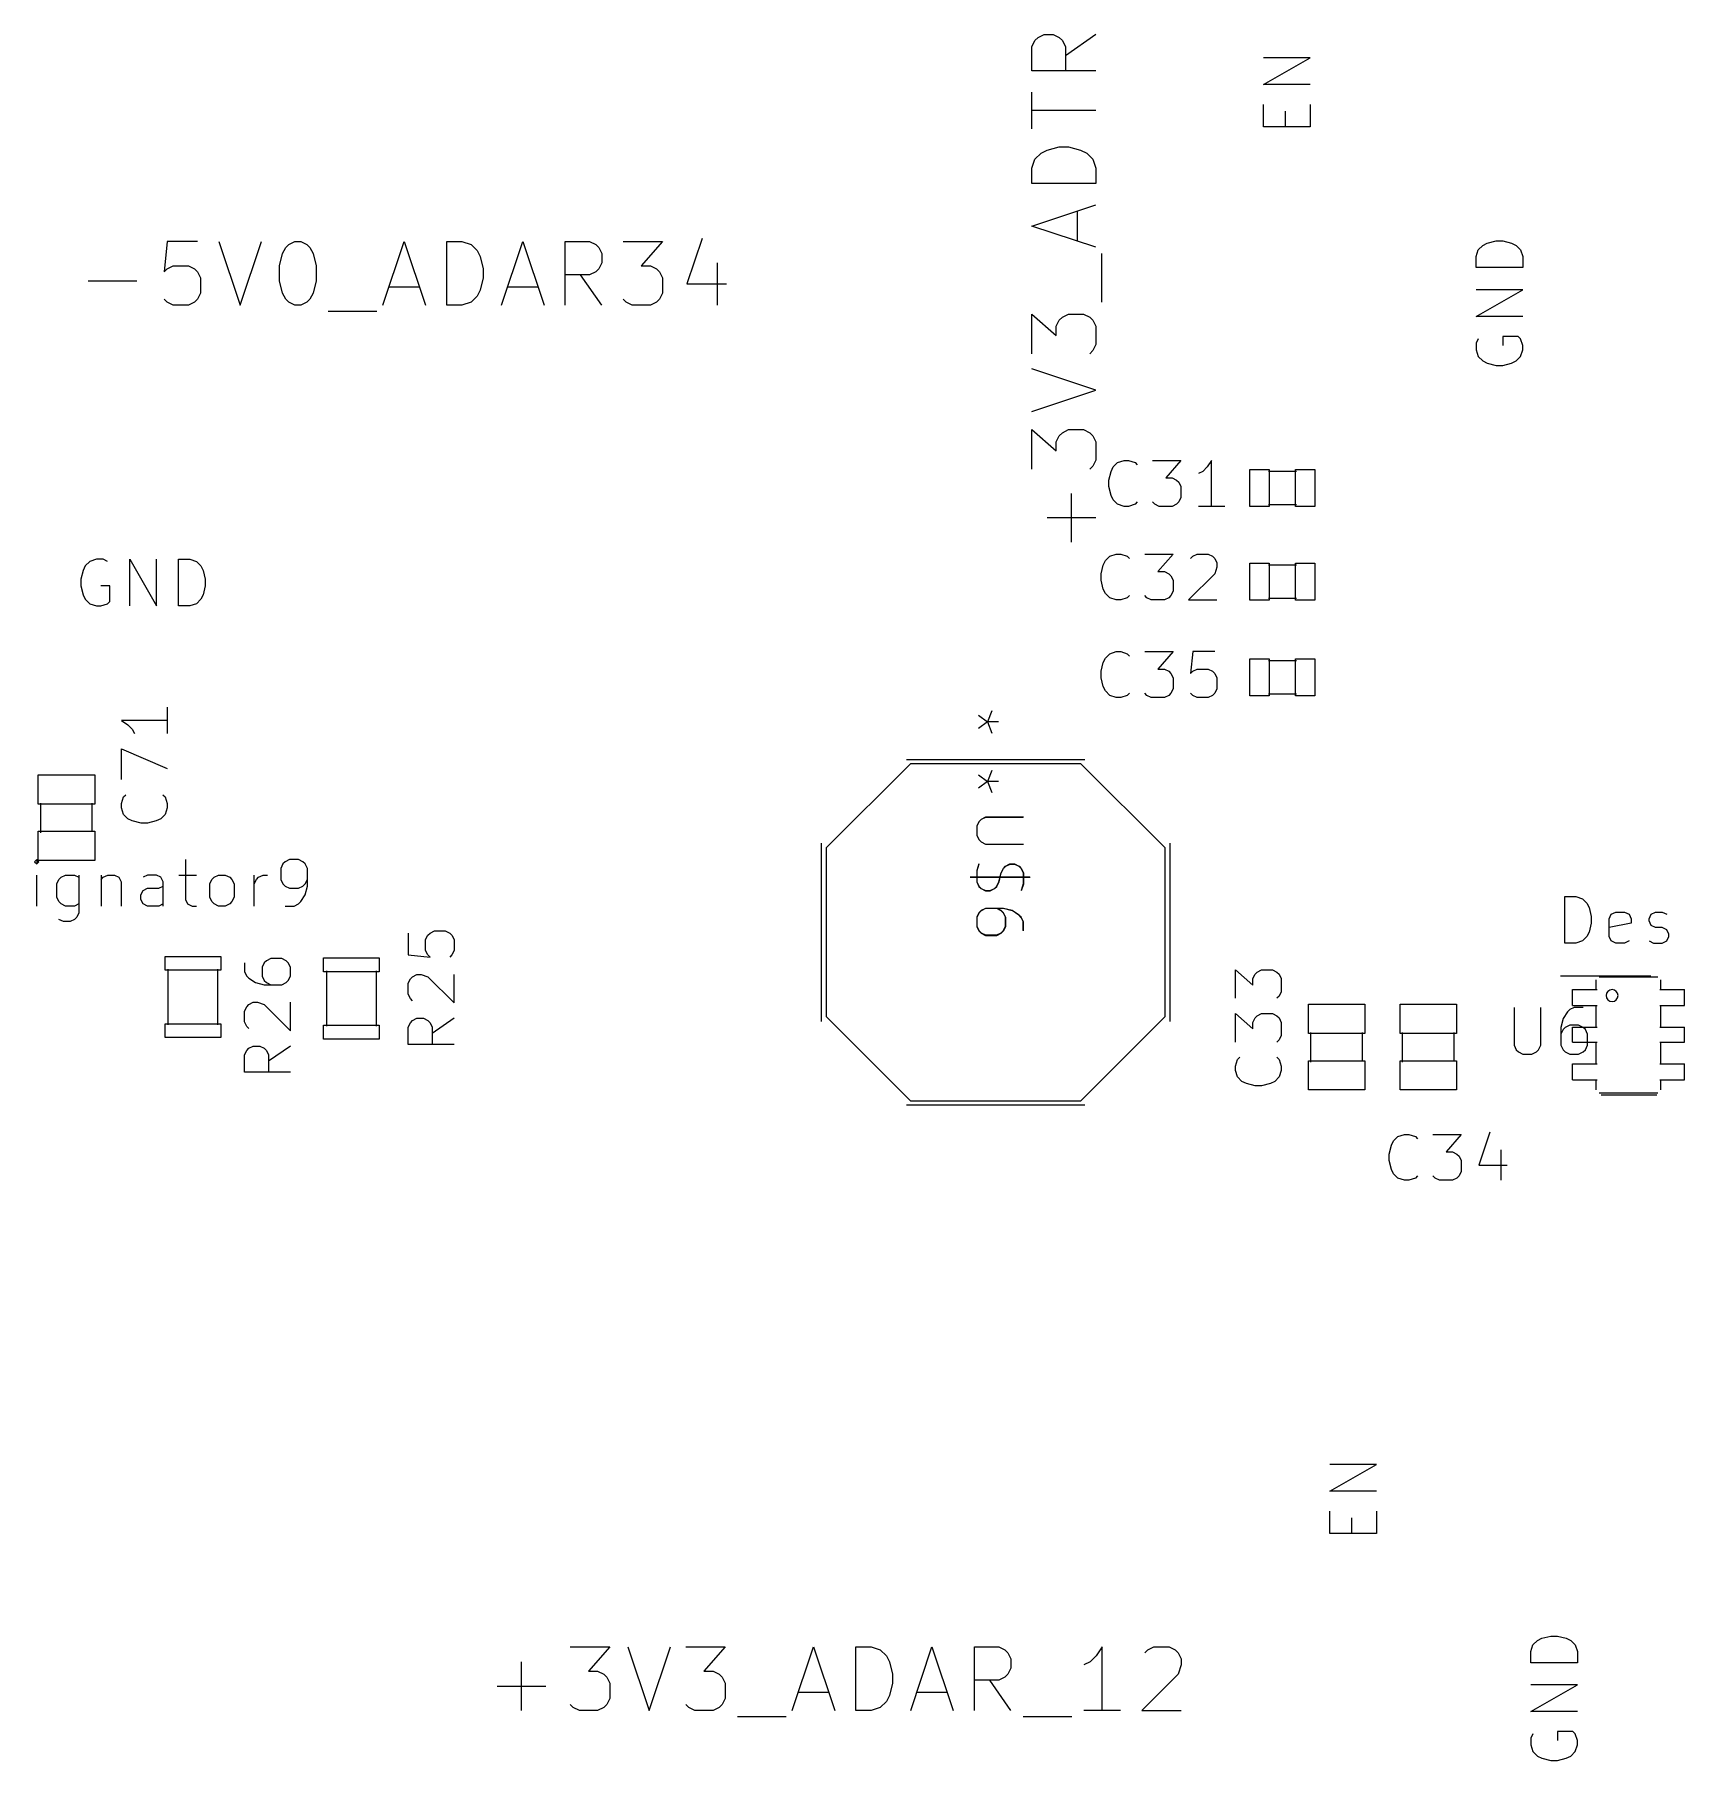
# Model space of a CAD drawing. Header units: millimetres. Extents: x 0 to 280, y -704 to 300.
# Drawn here: x 146.51 to 188.79, y 90.26 to 134.49 of the extents above; entities that cross this region are included whole.
import ezdxf

# ---------------------------------------------------------------- set-up
doc = ezdxf.new("R2010")
doc.units = ezdxf.units.MM
doc.layers.add('F.Fab', color=9, linetype='CONTINUOUS', true_color=0xafafaf)
doc.layers.add('F.Silkscreen', color=41, linetype='CONTINUOUS', true_color=0xf2eda1)

msp = doc.modelspace()

# ---------------------------------------------------------------- linework, layer by layer
at = {"layer": 'F.Fab', "linetype": 'CONTINUOUS'}
for p, q in [((172.226283, 134.416955), (172.382069, 134.494848)), ((172.382069, 134.494848), (172.615749, 134.494848)), ((172.615749, 134.494848), (172.771536, 134.416955)), ((173.706256, 134.494848), (172.927323, 133.949595)), ((172.070496, 134.183275), (172.148389, 134.339062)), ((172.070496, 133.560128), (172.070496, 134.183275)), ((172.148389, 134.339062), (172.226283, 134.416955)), ((172.771536, 134.416955), (172.849429, 134.339062)), ((172.849429, 134.339062), (172.927323, 134.183275)), ((172.927323, 134.183275), (172.927323, 133.560128)), ((178.001544, 133.213388), (179.197544, 133.896817)), ((179.197544, 133.896817), (178.001544, 133.896817)), ((173.706256, 133.560128), (172.070496, 133.560128)), ((179.197544, 133.213388), (178.001544, 133.213388)), ((172.070496, 132.080155), (172.070496, 133.014875)), ((178.001544, 132.131293), (178.001544, 132.700817)), ((179.197544, 132.700817), (179.197544, 132.131293)), ((173.706256, 132.547515), (172.070496, 132.547515)), ((178.571068, 132.131293), (178.571068, 132.52996)), ((179.197544, 132.131293), (178.001544, 132.131293)), ((172.148389, 131.301222), (172.304176, 131.457009)), ((172.304176, 131.457009), (172.459963, 131.534902)), ((172.459963, 131.534902), (172.771536, 131.612795)), ((172.771536, 131.612795), (173.005216, 131.612795)), ((173.005216, 131.612795), (173.316789, 131.534902)), ((173.316789, 131.534902), (173.472576, 131.457009)), ((173.472576, 131.457009), (173.628363, 131.301222)), ((172.070496, 131.067542), (172.148389, 131.301222)), ((172.070496, 130.678075), (172.070496, 131.067542)), ((173.628363, 131.301222), (173.706256, 131.067542)), ((173.706256, 131.067542), (173.706256, 130.678075)), ((173.706256, 130.678075), (172.070496, 130.678075)), ((172.070496, 129.587569), (173.706256, 130.132822)), ((173.238896, 129.198102), (173.238896, 129.977035)), ((149.908271, 129.193342), (149.830378, 128.414409)), ((150.687205, 129.193342), (149.908271, 129.193342)), ((151.232458, 129.193342), (151.777712, 127.557582)), ((151.777712, 127.557582), (152.322965, 129.193342)), ((153.024005, 129.115449), (153.179792, 129.193342)), ((153.179792, 129.193342), (153.335578, 129.193342)), ((153.335578, 129.193342), (153.491365, 129.115449)), ((155.438698, 127.557582), (155.983952, 129.193342)), ((155.983952, 129.193342), (156.529205, 127.557582)), ((157.074458, 127.557582), (157.074458, 129.193342)), ((157.074458, 129.193342), (157.463925, 129.193342)), ((157.463925, 129.193342), (157.697605, 129.115449)), ((158.476538, 127.557582), (159.021792, 129.193342)), ((159.021792, 129.193342), (159.567045, 127.557582)), ((160.112298, 127.557582), (160.112298, 129.193342)), ((160.112298, 129.193342), (160.735445, 129.193342)), ((160.735445, 129.193342), (160.891232, 129.115449)), ((161.592272, 129.193342), (162.604885, 129.193342)), ((162.604885, 129.193342), (162.059632, 128.570196)), ((163.617499, 129.271236), (163.228032, 128.102836)), ((173.706256, 129.042315), (172.070496, 129.587569)), ((183.736306, 129.146817), (183.964115, 129.203769)), ((183.964115, 129.203769), (184.134972, 129.203769)), ((184.134972, 129.203769), (184.362782, 129.146817)), ((152.790325, 128.570196), (152.868218, 128.881769)), ((152.868218, 128.881769), (152.946112, 129.037556)), ((152.946112, 129.037556), (153.024005, 129.115449)), ((153.491365, 129.115449), (153.569258, 129.037556)), ((153.569258, 129.037556), (153.647152, 128.881769)), ((153.647152, 128.881769), (153.725045, 128.570196)), ((157.697605, 129.115449), (157.853392, 128.959662)), ((157.853392, 128.959662), (157.931285, 128.803876)), ((157.931285, 128.803876), (158.009178, 128.492302)), ((160.891232, 129.115449), (160.969125, 129.037556)), ((160.969125, 129.037556), (161.047018, 128.881769)), ((161.047018, 128.881769), (161.047018, 128.648089)), ((173.862043, 127.640236), (173.862043, 128.886529)), ((183.451544, 128.805102), (183.508496, 128.975959)), ((183.451544, 128.52034), (183.451544, 128.805102)), ((183.508496, 128.975959), (183.622401, 129.089864)), ((183.622401, 129.089864), (183.736306, 129.146817)), ((184.362782, 129.146817), (184.476687, 129.089864)), ((184.476687, 129.089864), (184.590592, 128.975959)), ((184.590592, 128.975959), (184.647544, 128.805102)), ((184.647544, 128.805102), (184.647544, 128.52034)), ((149.830378, 128.414409), (149.908271, 128.492302)), ((149.908271, 128.492302), (150.064058, 128.570196)), ((150.064058, 128.570196), (150.453525, 128.570196)), ((150.453525, 128.570196), (150.609311, 128.492302)), ((150.609311, 128.492302), (150.687205, 128.414409)), ((150.687205, 128.414409), (150.765098, 128.258622)), ((152.790325, 128.180729), (152.790325, 128.570196)), ((153.725045, 128.570196), (153.725045, 128.180729)), ((158.009178, 128.492302), (158.009178, 128.258622)), ((160.735445, 128.336516), (160.112298, 128.336516)), ((161.047018, 127.557582), (160.501765, 128.336516)), ((160.891232, 128.414409), (160.735445, 128.336516)), ((160.969125, 128.492302), (160.891232, 128.414409)), ((161.047018, 128.648089), (160.969125, 128.492302)), ((162.059632, 128.570196), (162.293312, 128.570196)), ((162.293312, 128.570196), (162.449098, 128.492302)), ((162.449098, 128.492302), (162.526992, 128.414409)), ((162.526992, 128.414409), (162.604885, 128.258622)), ((164.006965, 128.648089), (164.006965, 127.557582)), ((184.647544, 128.52034), (183.451544, 128.52034)), ((147.883044, 128.180729), (149.129338, 128.180729)), ((150.765098, 127.869156), (150.687205, 127.713369)), ((150.765098, 128.258622), (150.765098, 127.869156)), ((152.868218, 127.869156), (152.790325, 128.180729)), ((152.946112, 127.713369), (152.868218, 127.869156)), ((153.647152, 127.869156), (153.569258, 127.713369)), ((153.725045, 128.180729), (153.647152, 127.869156)), ((155.594485, 128.024942), (156.373418, 128.024942)), ((157.931285, 127.947049), (157.853392, 127.791262)), ((158.009178, 128.258622), (157.931285, 127.947049)), ((158.632325, 128.024942), (159.411258, 128.024942)), ((162.604885, 127.869156), (162.526992, 127.713369)), ((162.604885, 128.258622), (162.604885, 127.869156)), ((163.228032, 128.102836), (164.240645, 128.102836)), ((183.451544, 127.267388), (184.647544, 127.950817)), ((184.647544, 127.950817), (183.451544, 127.950817)), ((149.908271, 127.635476), (149.830378, 127.713369)), ((150.064058, 127.557582), (149.908271, 127.635476)), ((150.453525, 127.557582), (150.064058, 127.557582)), ((150.609311, 127.635476), (150.453525, 127.557582)), ((150.687205, 127.713369), (150.609311, 127.635476)), ((153.024005, 127.635476), (152.946112, 127.713369)), ((153.179792, 127.557582), (153.024005, 127.635476)), ((153.335578, 127.557582), (153.179792, 127.557582)), ((153.491365, 127.635476), (153.335578, 127.557582)), ((153.569258, 127.713369), (153.491365, 127.635476)), ((154.036619, 127.401796), (155.282912, 127.401796)), ((157.463925, 127.557582), (157.074458, 127.557582)), ((157.697605, 127.635476), (157.463925, 127.557582)), ((157.853392, 127.791262), (157.697605, 127.635476)), ((161.670165, 127.635476), (161.592272, 127.713369)), ((161.825952, 127.557582), (161.670165, 127.635476)), ((162.293312, 127.557582), (161.825952, 127.557582)), ((162.449098, 127.635476), (162.293312, 127.557582)), ((162.526992, 127.713369), (162.449098, 127.635476)), ((172.070496, 126.316049), (172.070496, 127.328662)), ((172.070496, 127.328662), (172.693643, 126.783409)), ((172.693643, 127.017089), (172.771536, 127.172875)), ((172.693643, 126.783409), (172.693643, 127.017089)), ((172.771536, 127.172875), (172.849429, 127.250769)), ((172.849429, 127.250769), (173.005216, 127.328662)), ((173.005216, 127.328662), (173.394683, 127.328662)), ((173.394683, 127.328662), (173.550469, 127.250769)), ((173.550469, 127.250769), (173.628363, 127.172875)), ((173.628363, 127.172875), (173.706256, 127.017089)), ((173.706256, 127.017089), (173.706256, 126.549729)), ((184.647544, 127.267388), (183.451544, 127.267388)), ((173.706256, 126.549729), (173.628363, 126.393942)), ((183.508496, 126.697865), (183.451544, 126.58396)), ((183.451544, 126.58396), (183.451544, 126.413103)), ((184.533639, 126.754817), (184.134972, 126.754817)), ((184.134972, 126.754817), (184.134972, 126.527007)), ((184.590592, 126.697865), (184.533639, 126.754817)), ((184.647544, 126.527007), (184.590592, 126.697865)), ((184.647544, 126.413103), (184.647544, 126.527007)), ((173.628363, 126.393942), (173.550469, 126.316049)), ((183.451544, 126.413103), (183.508496, 126.242246)), ((183.508496, 126.242246), (183.622401, 126.128341)), ((183.622401, 126.128341), (183.736306, 126.071388)), ((183.736306, 126.071388), (183.964115, 126.014436)), ((184.134972, 126.014436), (184.362782, 126.071388)), ((184.362782, 126.071388), (184.476687, 126.128341)), ((184.476687, 126.128341), (184.590592, 126.242246)), ((184.590592, 126.242246), (184.647544, 126.413103)), ((173.706256, 125.381329), (172.070496, 125.926582)), ((183.964115, 126.014436), (184.134972, 126.014436)), ((172.070496, 124.836075), (173.706256, 125.381329)), ((172.070496, 123.356102), (172.070496, 124.368715)), ((172.070496, 124.368715), (172.693643, 123.823462)), ((172.771536, 124.212928), (172.849429, 124.290822)), ((172.849429, 124.290822), (173.005216, 124.368715)), ((173.005216, 124.368715), (173.394683, 124.368715)), ((173.394683, 124.368715), (173.550469, 124.290822)), ((173.550469, 124.290822), (173.628363, 124.212928)), ((172.693643, 124.057142), (172.771536, 124.212928)), ((172.693643, 123.823462), (172.693643, 124.057142)), ((173.628363, 124.212928), (173.706256, 124.057142)), ((173.706256, 124.057142), (173.706256, 123.589782)), ((173.628363, 123.433995), (173.550469, 123.356102)), ((173.706256, 123.589782), (173.628363, 123.433995)), ((177.6518, 122.4001), (177.6518, 123.3501)), ((177.6518, 123.3501), (178.1519, 123.3501)), ((178.134, 123.302), (178.846, 123.302)), ((178.1519, 123.3501), (178.1519, 122.4001)), ((178.8202, 122.4001), (178.8202, 123.3501)), ((178.8202, 123.3501), (179.3203, 123.3501)), ((179.3203, 123.3501), (179.3203, 122.4001)), ((173.083109, 121.486661), (173.083109, 122.732955)), ((173.706256, 122.109808), (172.459963, 122.109808)), ((178.1519, 122.4001), (177.6518, 122.4001)), ((178.134, 122.451), (178.846, 122.451)), ((179.3203, 122.4001), (178.8202, 122.4001)), ((147.753182, 120.763013), (147.69623, 120.535204)), ((147.810135, 120.876918), (147.753182, 120.763013)), ((147.92404, 120.990823), (147.810135, 120.876918)), ((148.094897, 121.047775), (147.92404, 120.990823)), ((148.265754, 121.047775), (148.094897, 121.047775)), ((148.379659, 120.990823), (148.265754, 121.047775)), ((148.949182, 119.851775), (148.949182, 121.047775)), ((148.949182, 121.047775), (149.632611, 119.851775)), ((149.632611, 119.851775), (149.632611, 121.047775)), ((150.202134, 119.851775), (150.202134, 121.047775)), ((150.202134, 121.047775), (150.486896, 121.047775)), ((150.486896, 121.047775), (150.657753, 120.990823)), ((150.657753, 120.990823), (150.771658, 120.876918)), ((150.771658, 120.876918), (150.828611, 120.763013)), ((150.828611, 120.763013), (150.885563, 120.535204)), ((177.6518, 120.0001), (177.6518, 120.9501)), ((177.6518, 120.9501), (178.1519, 120.9501)), ((178.134, 120.902), (178.846, 120.902)), ((178.1519, 120.9501), (178.1519, 120.0001)), ((178.8202, 120.0001), (178.8202, 120.9501)), ((178.8202, 120.9501), (179.3203, 120.9501)), ((179.3203, 120.9501), (179.3203, 120.0001)), ((147.69623, 120.535204), (147.69623, 120.364347)), ((147.69623, 120.364347), (147.753182, 120.136537)), ((148.436611, 120.364347), (148.208801, 120.364347)), ((148.436611, 119.96568), (148.436611, 120.364347)), ((150.885563, 120.364347), (150.828611, 120.136537)), ((150.885563, 120.535204), (150.885563, 120.364347)), ((147.753182, 120.136537), (147.810135, 120.022632)), ((147.810135, 120.022632), (147.92404, 119.908728)), ((147.92404, 119.908728), (148.094897, 119.851775)), ((148.208801, 119.851775), (148.379659, 119.908728)), ((148.379659, 119.908728), (148.436611, 119.96568)), ((150.657753, 119.908728), (150.486896, 119.851775)), ((150.771658, 120.022632), (150.657753, 119.908728)), ((150.828611, 120.136537), (150.771658, 120.022632)), ((178.1519, 120.0001), (177.6518, 120.0001)), ((178.134, 120.051), (178.846, 120.051)), ((179.3203, 120.0001), (178.8202, 120.0001)), ((148.094897, 119.851775), (148.208801, 119.851775)), ((150.486896, 119.851775), (150.202134, 119.851775)), ((177.6518, 117.5501), (177.6518, 118.5001)), ((177.6518, 118.5001), (178.1519, 118.5001)), ((178.134, 118.452), (178.846, 118.452)), ((178.1519, 118.5001), (178.1519, 117.5501)), ((178.8202, 117.5501), (178.8202, 118.5001)), ((178.8202, 118.5001), (179.3203, 118.5001)), ((179.3203, 118.5001), (179.3203, 117.5501)), ((178.1519, 117.5501), (177.6518, 117.5501)), ((178.134, 117.601), (178.846, 117.601)), ((179.3203, 117.5501), (178.8202, 117.5501)), ((146.6038, 114.7756), (146.6038, 115.5257)), ((146.6038, 115.5257), (148.0539, 115.5257)), ((148.0539, 115.5257), (148.0539, 114.7756)), ((168.9556, 115.808), (166.7966, 113.649)), ((173.3244, 115.808), (168.9556, 115.808)), ((170.702232, 115.52443), (170.929623, 115.353888)), ((170.702232, 115.52443), (170.929623, 115.353888)), ((171.043318, 115.638126), (170.929623, 115.353888)), ((171.043318, 115.638126), (170.929623, 115.353888)), ((175.4834, 113.649), (173.3244, 115.808)), ((170.929623, 115.353888), (170.702232, 115.183345)), ((170.929623, 115.353888), (170.702232, 115.183345)), ((171.213861, 115.353888), (170.929623, 115.353888)), ((170.929623, 115.353888), (171.043318, 115.069649)), ((171.213861, 115.353888), (170.929623, 115.353888)), ((170.929623, 115.353888), (171.043318, 115.069649)), ((148.0539, 114.7756), (146.6038, 114.7756)), ((146.67, 114.039), (146.67, 114.801)), ((147.99, 114.064), (147.99, 114.801)), ((170.711909, 114.318535), (170.655061, 114.20484)), ((170.655061, 114.20484), (170.655061, 113.977449)), ((170.712448, 114.320019), (170.655382, 114.205889)), ((170.655382, 114.205889), (170.655382, 113.977627)), ((170.768756, 114.375383), (170.711909, 114.318535)), ((170.769513, 114.377085), (170.712448, 114.320019)), ((170.882451, 114.43223), (170.768756, 114.375383)), ((170.883644, 114.43415), (170.769513, 114.377085)), ((171.848861, 114.43223), (170.882451, 114.43223)), ((171.853754, 114.43415), (170.883644, 114.43415)), ((146.6038, 113.3278), (146.6038, 114.0779)), ((146.6038, 114.0779), (148.0539, 114.0779)), ((148.0539, 114.0779), (148.0539, 113.3278)), ((170.655061, 113.977449), (170.711909, 113.863754)), ((170.655382, 113.977627), (170.712448, 113.863497)), ((170.711909, 113.863754), (170.768756, 113.806907)), ((170.712448, 113.863497), (170.769513, 113.806431)), ((170.768756, 113.806907), (170.882451, 113.750059)), ((170.769513, 113.806431), (170.883644, 113.749366)), ((170.882451, 113.750059), (171.848861, 113.750059)), ((170.883644, 113.749366), (171.853754, 113.749366)), ((148.0539, 113.3278), (146.6038, 113.3278)), ((166.7966, 113.649), (166.7966, 109.331)), ((170.711909, 113.23843), (170.655061, 113.067887)), ((170.712448, 113.235778), (170.655382, 113.064582)), ((171.39408, 113.181582), (171.507775, 113.23843)), ((171.397232, 113.178713), (171.511362, 113.235778)), ((171.507775, 113.23843), (171.62147, 113.23843)), ((171.511362, 113.235778), (171.625493, 113.235778)), ((171.62147, 113.23843), (171.735166, 113.181582)), ((171.625493, 113.235778), (171.739624, 113.178713)), ((175.4834, 109.331), (175.4834, 113.649)), ((172.02495, 112.893386), (170.484186, 112.893386)), ((172.019404, 112.897344), (170.484518, 112.897344)), ((170.655061, 113.067887), (170.655061, 112.783649)), ((170.655382, 113.064582), (170.655382, 112.779256)), ((171.223537, 112.783649), (171.280385, 113.01104)), ((171.226036, 112.779256), (171.283101, 113.007517)), ((171.280385, 113.01104), (171.337232, 113.124735)), ((171.283101, 113.007517), (171.340166, 113.121648)), ((171.337232, 113.124735), (171.39408, 113.181582)), ((171.340166, 113.121648), (171.397232, 113.178713)), ((171.735166, 113.181582), (171.792013, 113.124735)), ((171.739624, 113.178713), (171.796689, 113.121648)), ((171.792013, 113.124735), (171.848861, 113.01104)), ((171.796689, 113.121648), (171.853754, 113.007517)), ((171.848861, 113.01104), (171.848861, 112.726801)), ((171.853754, 113.007517), (171.853754, 112.72219)), ((170.655061, 112.783649), (170.711909, 112.669954)), ((170.655382, 112.779256), (170.712448, 112.665125)), ((170.711909, 112.669954), (170.768756, 112.613106)), ((170.712448, 112.665125), (170.769513, 112.60806)), ((170.768756, 112.613106), (170.882451, 112.556259)), ((170.769513, 112.60806), (170.883644, 112.550994)), ((170.882451, 112.556259), (170.996147, 112.556259)), ((170.883644, 112.550994), (170.997774, 112.550994)), ((170.996147, 112.556259), (171.109842, 112.613106)), ((170.997774, 112.550994), (171.111905, 112.60806)), ((171.109842, 112.613106), (171.166689, 112.669954)), ((171.111905, 112.60806), (171.16897, 112.665125)), ((171.166689, 112.669954), (171.223537, 112.783649)), ((171.16897, 112.665125), (171.226036, 112.779256)), ((171.848861, 112.726801), (171.792013, 112.556259)), ((171.853754, 112.72219), (171.796689, 112.550994)), ((170.711909, 111.987783), (170.655061, 111.874088)), ((170.712448, 111.980341), (170.655382, 111.86621)), ((170.768756, 112.04463), (170.711909, 111.987783)), ((170.769513, 112.037406), (170.712448, 111.980341)), ((170.882451, 112.101478), (170.768756, 112.04463)), ((170.883644, 112.094471), (170.769513, 112.037406)), ((171.337232, 112.101478), (170.882451, 112.101478)), ((171.340166, 112.094471), (170.883644, 112.094471)), ((171.280385, 112.04463), (171.166689, 112.101478)), ((171.283101, 112.037406), (171.16897, 112.094471)), ((171.337232, 111.987783), (171.280385, 112.04463)), ((171.340166, 111.980341), (171.283101, 112.037406)), ((171.564623, 112.04463), (171.337232, 112.101478)), ((171.39408, 111.874088), (171.337232, 111.987783)), ((171.568428, 112.037406), (171.340166, 112.094471)), ((171.397232, 111.86621), (171.340166, 111.980341)), ((171.735166, 111.930935), (171.564623, 112.04463)), ((171.739624, 111.923275), (171.568428, 112.037406)), ((171.792013, 111.874088), (171.735166, 111.930935)), ((171.796689, 111.86621), (171.739624, 111.923275)), ((170.655061, 111.874088), (170.655061, 111.646697)), ((170.655061, 111.646697), (170.711909, 111.533002)), ((170.655382, 111.86621), (170.655382, 111.637949)), ((170.655382, 111.637949), (170.712448, 111.523818)), ((170.711909, 111.533002), (170.768756, 111.476154)), ((170.712448, 111.523818), (170.769513, 111.466753)), ((170.768756, 111.476154), (170.882451, 111.419307)), ((170.769513, 111.466753), (170.883644, 111.409687)), ((171.166689, 111.419307), (171.280385, 111.476154)), ((171.16897, 111.409687), (171.283101, 111.466753)), ((171.280385, 111.476154), (171.337232, 111.533002)), ((171.283101, 111.466753), (171.340166, 111.523818)), ((171.337232, 111.533002), (171.39408, 111.646697)), ((171.340166, 111.523818), (171.397232, 111.637949)), ((171.39408, 111.646697), (171.39408, 111.874088)), ((171.397232, 111.637949), (171.397232, 111.86621)), ((171.848861, 111.760392), (171.792013, 111.874088)), ((171.853754, 111.752079), (171.796689, 111.86621)), ((171.848861, 111.533002), (171.848861, 111.760392)), ((171.853754, 111.523818), (171.853754, 111.752079)), ((170.882451, 111.419307), (171.166689, 111.419307)), ((170.883644, 111.409687), (171.16897, 111.409687)), ((149.8588, 110.5158), (149.8588, 110.8714)), ((149.8588, 110.8714), (151.2812, 110.8714)), ((151.2812, 110.8714), (151.2812, 110.5158)), ((153.9188, 110.4758), (153.9188, 110.8314)), ((153.9188, 110.8314), (155.3412, 110.8314)), ((155.3412, 110.8314), (155.3412, 110.4758)), ((151.2812, 110.5158), (149.8588, 110.5158)), ((149.935, 109.1188), (149.935, 110.5412)), ((151.205, 109.1188), (151.205, 110.5412)), ((155.3412, 110.4758), (153.9188, 110.4758)), ((153.995, 110.5012), (153.995, 109.0788)), ((155.265, 110.5012), (155.265, 109.0788)), ((186.5318, 110.0184), (186.5318, 110.2724)), ((186.608, 110.3486), (188.1066, 110.3486)), ((188.1828, 110.0184), (188.1828, 110.2724)), ((185.9222, 110.0184), (186.5318, 110.0184)), ((185.9222, 109.612), (185.9222, 110.0184)), ((186.5318, 110.0184), (186.5572, 110.0184)), ((188.1574, 110.0184), (188.1828, 110.0184)), ((188.1828, 110.0184), (188.7924, 110.0184)), ((188.7924, 109.612), (188.7924, 110.0184)), ((166.7966, 109.331), (168.9556, 107.172)), ((173.3244, 107.172), (175.4834, 109.331)), ((179.1538, 108.8956), (179.1538, 109.6457)), ((179.1538, 109.6457), (180.6039, 109.6457)), ((180.6039, 109.6457), (180.6039, 108.8956)), ((181.5038, 108.8956), (181.5038, 109.6457)), ((181.5038, 109.6457), (182.9539, 109.6457)), ((182.9539, 109.6457), (182.9539, 108.8956)), ((184.425849, 109.563754), (184.425849, 108.593644)), ((185.110633, 108.593644), (185.110633, 109.563754)), ((185.681286, 109.278428), (185.624221, 109.050166)), ((185.795417, 109.449624), (185.681286, 109.278428)), ((185.852482, 109.506689), (185.795417, 109.449624)), ((185.966613, 109.563754), (185.852482, 109.506689)), ((185.9222, 109.612), (186.5318, 109.612)), ((186.194874, 109.563754), (185.966613, 109.563754)), ((186.5318, 109.612), (186.5572, 109.612)), ((186.5318, 109.0532), (186.5318, 109.612)), ((188.1574, 109.612), (188.1828, 109.612)), ((188.1828, 109.612), (188.7924, 109.612)), ((188.1828, 109.0532), (188.1828, 109.612)), ((149.8588, 108.7886), (149.8588, 109.1442)), ((149.8588, 109.1442), (151.2812, 109.1442)), ((151.2812, 109.1442), (151.2812, 108.7886)), ((153.9188, 108.7486), (153.9188, 109.1042)), ((153.9188, 109.1042), (155.3412, 109.1042)), ((155.3412, 109.1042), (155.3412, 108.7486)), ((180.6039, 108.8956), (179.1538, 108.8956)), ((179.22, 108.159), (179.22, 108.921)), ((180.54, 108.184), (180.54, 108.921)), ((182.9539, 108.8956), (181.5038, 108.8956)), ((181.57, 108.159), (181.57, 108.921)), ((182.89, 108.184), (182.89, 108.921)), ((185.624221, 109.050166), (185.624221, 108.593644)), ((185.681286, 108.993101), (185.624221, 108.87897)), ((185.738352, 109.050166), (185.681286, 108.993101)), ((185.852482, 109.107232), (185.738352, 109.050166)), ((186.080744, 109.107232), (185.852482, 109.107232)), ((185.9222, 109.0532), (186.5318, 109.0532)), ((185.9222, 108.6722), (185.9222, 109.0532)), ((186.194874, 109.050166), (186.080744, 109.107232)), ((186.25194, 108.993101), (186.194874, 109.050166)), ((186.309005, 108.87897), (186.25194, 108.993101)), ((186.309005, 108.593644), (186.309005, 108.87897)), ((186.5318, 109.0532), (186.5572, 109.0532)), ((188.1574, 109.0532), (188.1828, 109.0532)), ((188.1828, 109.0532), (188.7924, 109.0532)), ((188.7924, 108.6722), (188.7924, 109.0532)), ((151.2812, 108.7886), (149.8588, 108.7886)), ((155.3412, 108.7486), (153.9188, 108.7486)), ((184.425849, 108.593644), (184.482915, 108.479513)), ((184.482915, 108.479513), (184.53998, 108.422448)), ((184.53998, 108.422448), (184.654111, 108.365382)), ((184.654111, 108.365382), (184.882372, 108.365382)), ((184.882372, 108.365382), (184.996503, 108.422448)), ((184.996503, 108.422448), (185.053568, 108.479513)), ((185.053568, 108.479513), (185.110633, 108.593644)), ((185.624221, 108.593644), (185.681286, 108.479513)), ((185.681286, 108.479513), (185.738352, 108.422448)), ((185.738352, 108.422448), (185.852482, 108.365382)), ((185.852482, 108.365382), (186.080744, 108.365382)), ((185.9222, 108.6722), (186.5318, 108.6722)), ((186.080744, 108.365382), (186.194874, 108.422448)), ((186.194874, 108.422448), (186.25194, 108.479513)), ((186.25194, 108.479513), (186.309005, 108.593644)), ((186.5318, 108.6722), (186.5572, 108.6722)), ((186.5318, 108.1134), (186.5318, 108.6722)), ((188.1574, 108.6722), (188.1828, 108.6722)), ((188.1828, 108.6722), (188.7924, 108.6722)), ((188.1828, 108.1134), (188.1828, 108.6722)), ((179.1538, 107.4478), (179.1538, 108.1979)), ((179.1538, 108.1979), (180.6039, 108.1979)), ((180.6039, 108.1979), (180.6039, 107.4478)), ((181.5038, 107.4478), (181.5038, 108.1979)), ((181.5038, 108.1979), (182.9539, 108.1979)), ((182.9539, 108.1979), (182.9539, 107.4478)), ((185.9222, 108.1134), (186.5318, 108.1134)), ((185.9222, 107.707), (185.9222, 108.1134)), ((186.5318, 108.1134), (186.5572, 108.1134)), ((188.1574, 108.1134), (188.1828, 108.1134)), ((188.1828, 108.1134), (188.7924, 108.1134)), ((188.7924, 107.707), (188.7924, 108.1134)), ((185.9222, 107.707), (186.5318, 107.707)), ((186.5318, 107.707), (186.5572, 107.707)), ((186.5318, 107.453), (186.5318, 107.707)), ((188.1574, 107.707), (188.1828, 107.707)), ((188.1828, 107.707), (188.7924, 107.707)), ((188.1828, 107.453), (188.1828, 107.707)), ((168.9556, 107.172), (173.3244, 107.172)), ((180.6039, 107.4478), (179.1538, 107.4478)), ((182.9539, 107.4478), (181.5038, 107.4478)), ((186.608, 107.3768), (188.1066, 107.3768)), ((179.701544, 97.163388), (180.897544, 97.846817)), ((180.897544, 97.846817), (179.701544, 97.846817)), ((180.897544, 97.163388), (179.701544, 97.163388)), ((179.701544, 96.081293), (179.701544, 96.650817)), ((180.271068, 96.081293), (180.271068, 96.47996)), ((180.897544, 96.650817), (180.897544, 96.081293)), ((180.897544, 96.081293), (179.701544, 96.081293)), ((184.908496, 93.225959), (185.022401, 93.339864)), ((185.022401, 93.339864), (185.136306, 93.396817)), ((185.136306, 93.396817), (185.364115, 93.453769)), ((185.364115, 93.453769), (185.534972, 93.453769)), ((185.534972, 93.453769), (185.762782, 93.396817)), ((185.762782, 93.396817), (185.876687, 93.339864)), ((185.876687, 93.339864), (185.990592, 93.225959)), ((160.238288, 93.179503), (161.250901, 93.179503)), ((161.250901, 93.179503), (160.705648, 92.556357)), ((161.718261, 93.179503), (162.263515, 91.543743)), ((162.263515, 91.543743), (162.808768, 93.179503)), ((163.198235, 93.179503), (164.210848, 93.179503)), ((164.210848, 93.179503), (163.665595, 92.556357)), ((165.924501, 91.543743), (166.469755, 93.179503)), ((166.469755, 93.179503), (167.015008, 91.543743)), ((167.560261, 91.543743), (167.560261, 93.179503)), ((167.560261, 93.179503), (167.949728, 93.179503)), ((167.949728, 93.179503), (168.183408, 93.10161)), ((168.183408, 93.10161), (168.339195, 92.945823)), ((168.339195, 92.945823), (168.417088, 92.790037)), ((168.962341, 91.543743), (169.507595, 93.179503)), ((169.507595, 93.179503), (170.052848, 91.543743)), ((170.598101, 91.543743), (170.598101, 93.179503)), ((170.598101, 93.179503), (171.221248, 93.179503)), ((171.221248, 93.179503), (171.377035, 93.10161)), ((171.377035, 93.10161), (171.454928, 93.023717)), ((171.454928, 93.023717), (171.532821, 92.86793)), ((173.713834, 92.945823), (173.558048, 92.790037)), ((173.869621, 93.179503), (173.713834, 92.945823)), ((173.869621, 91.543743), (173.869621, 93.179503)), ((174.960128, 93.023717), (175.038021, 93.10161)), ((175.038021, 93.10161), (175.193808, 93.179503)), ((175.193808, 93.179503), (175.583275, 93.179503)), ((175.583275, 93.179503), (175.739061, 93.10161)), ((175.739061, 93.10161), (175.816955, 93.023717)), ((175.816955, 93.023717), (175.894848, 92.86793)), ((184.851544, 93.055102), (184.908496, 93.225959)), ((184.851544, 92.77034), (184.851544, 93.055102)), ((185.990592, 93.225959), (186.047544, 93.055102)), ((186.047544, 93.055102), (186.047544, 92.77034)), ((158.991994, 91.543743), (158.991994, 92.790037)), ((160.705648, 92.556357), (160.939328, 92.556357)), ((160.939328, 92.556357), (161.095114, 92.478463)), ((161.095114, 92.478463), (161.173008, 92.40057)), ((163.665595, 92.556357), (163.899275, 92.556357)), ((163.899275, 92.556357), (164.055061, 92.478463)), ((164.055061, 92.478463), (164.132955, 92.40057)), ((168.417088, 92.790037), (168.494981, 92.478463)), ((168.494981, 92.478463), (168.494981, 92.244783)), ((171.454928, 92.478463), (171.377035, 92.40057)), ((171.532821, 92.63425), (171.454928, 92.478463)), ((171.532821, 92.86793), (171.532821, 92.63425)), ((173.558048, 92.790037), (173.402261, 92.712143)), ((175.816955, 92.478463), (174.882235, 91.543743)), ((175.894848, 92.712143), (175.816955, 92.478463)), ((175.894848, 92.86793), (175.894848, 92.712143)), ((186.047544, 92.77034), (184.851544, 92.77034)), ((158.368847, 92.16689), (159.615141, 92.16689)), ((161.173008, 92.40057), (161.250901, 92.244783)), ((161.250901, 92.244783), (161.250901, 91.855317)), ((164.132955, 92.40057), (164.210848, 92.244783)), ((164.210848, 92.244783), (164.210848, 91.855317)), ((166.080288, 92.011103), (166.859221, 92.011103)), ((168.494981, 92.244783), (168.417088, 91.93321)), ((169.118128, 92.011103), (169.897061, 92.011103)), ((171.221248, 92.322677), (170.598101, 92.322677)), ((171.532821, 91.543743), (170.987568, 92.322677)), ((171.377035, 92.40057), (171.221248, 92.322677)), ((184.851544, 91.517388), (186.047544, 92.200817)), ((186.047544, 92.200817), (184.851544, 92.200817)), ((160.316181, 91.621637), (160.238288, 91.69953)), ((160.471968, 91.543743), (160.316181, 91.621637)), ((161.095114, 91.621637), (160.939328, 91.543743)), ((161.173008, 91.69953), (161.095114, 91.621637)), ((161.250901, 91.855317), (161.173008, 91.69953)), ((163.276128, 91.621637), (163.198235, 91.69953)), ((163.431915, 91.543743), (163.276128, 91.621637)), ((164.055061, 91.621637), (163.899275, 91.543743)), ((164.132955, 91.69953), (164.055061, 91.621637)), ((164.210848, 91.855317), (164.132955, 91.69953)), ((168.183408, 91.621637), (167.949728, 91.543743)), ((168.339195, 91.777423), (168.183408, 91.621637)), ((168.417088, 91.93321), (168.339195, 91.777423)), ((160.939328, 91.543743), (160.471968, 91.543743)), ((163.899275, 91.543743), (163.431915, 91.543743)), ((164.522422, 91.387957), (165.768715, 91.387957)), ((167.949728, 91.543743), (167.560261, 91.543743)), ((171.844395, 91.387957), (173.090688, 91.387957)), ((174.336981, 91.543743), (173.402261, 91.543743)), ((174.882235, 91.543743), (175.894848, 91.543743)), ((186.047544, 91.517388), (184.851544, 91.517388)), ((184.908496, 90.947865), (184.851544, 90.83396)), ((184.851544, 90.83396), (184.851544, 90.663103)), ((185.933639, 91.004817), (185.534972, 91.004817)), ((185.534972, 91.004817), (185.534972, 90.777007)), ((185.990592, 90.947865), (185.933639, 91.004817)), ((186.047544, 90.777007), (185.990592, 90.947865)), ((186.047544, 90.663103), (186.047544, 90.777007)), ((184.851544, 90.663103), (184.908496, 90.492246)), ((184.908496, 90.492246), (185.022401, 90.378341)), ((185.022401, 90.378341), (185.136306, 90.321388)), ((185.136306, 90.321388), (185.364115, 90.264436)), ((185.364115, 90.264436), (185.534972, 90.264436)), ((185.534972, 90.264436), (185.762782, 90.321388)), ((185.762782, 90.321388), (185.876687, 90.378341)), ((185.876687, 90.378341), (185.990592, 90.492246)), ((185.990592, 90.492246), (186.047544, 90.663103))]:
    msp.add_line(p, q, dxfattribs=at)
at = {"layer": 'F.Fab'}
for start, end in [(0, 180), (-180, 0)]:
    msp.add_arc((186.9382, 109.866), 0.1524, start, end, dxfattribs=at)
at = {"layer": 'F.Silkscreen', "linetype": 'CONTINUOUS'}
for p, q in [((174.096619, 123.300247), (174.152644, 123.412297)), ((174.152644, 123.412297), (174.264695, 123.524347)), ((174.264695, 123.524347), (174.43277, 123.580372)), ((174.43277, 123.580372), (174.54482, 123.580372)), ((174.54482, 123.580372), (174.712896, 123.524347)), ((174.712896, 123.524347), (174.768921, 123.468322)), ((175.161097, 123.580372), (175.889424, 123.580372)), ((175.889424, 123.580372), (175.497248, 123.132171)), ((176.561726, 123.412297), (176.449675, 123.300247)), ((176.673776, 123.580372), (176.561726, 123.412297)), ((176.673776, 122.403844), (176.673776, 123.580372)), ((174.040594, 123.076146), (174.096619, 123.300247)), ((174.040594, 122.908071), (174.040594, 123.076146)), ((175.497248, 123.132171), (175.665323, 123.132171)), ((175.665323, 123.132171), (175.777374, 123.076146)), ((175.777374, 123.076146), (175.833399, 123.020121)), ((175.833399, 123.020121), (175.889424, 122.908071)), ((176.449675, 123.300247), (176.337625, 123.244222)), ((174.096619, 122.68397), (174.040594, 122.908071)), ((174.152644, 122.57192), (174.096619, 122.68397)), ((174.264695, 122.45987), (174.152644, 122.57192)), ((175.889424, 122.627945), (175.833399, 122.515895)), ((175.889424, 122.908071), (175.889424, 122.627945)), ((174.43277, 122.403844), (174.264695, 122.45987)), ((174.54482, 122.403844), (174.43277, 122.403844)), ((174.712896, 122.45987), (174.54482, 122.403844)), ((174.768921, 122.515895), (174.712896, 122.45987)), ((175.217122, 122.45987), (175.161097, 122.515895)), ((175.329172, 122.403844), (175.217122, 122.45987)), ((175.665323, 122.403844), (175.329172, 122.403844)), ((175.777374, 122.45987), (175.665323, 122.403844)), ((175.833399, 122.515895), (175.777374, 122.45987)), ((177.009927, 122.403844), (176.337625, 122.403844)), ((173.840594, 120.676146), (173.896619, 120.900247)), ((173.896619, 120.900247), (173.952644, 121.012297)), ((173.952644, 121.012297), (174.064695, 121.124347)), ((174.064695, 121.124347), (174.23277, 121.180372)), ((174.23277, 121.180372), (174.34482, 121.180372)), ((174.34482, 121.180372), (174.512896, 121.124347)), ((174.512896, 121.124347), (174.568921, 121.068322)), ((174.961097, 121.180372), (175.689424, 121.180372)), ((175.689424, 121.180372), (175.297248, 120.732171)), ((176.137625, 121.068322), (176.19365, 121.124347)), ((176.19365, 121.124347), (176.305701, 121.180372)), ((176.305701, 121.180372), (176.585826, 121.180372)), ((176.585826, 121.180372), (176.697877, 121.124347)), ((176.697877, 121.124347), (176.753902, 121.068322)), ((176.753902, 121.068322), (176.809927, 120.956272)), ((176.809927, 120.844222), (176.753902, 120.676146)), ((176.809927, 120.956272), (176.809927, 120.844222)), ((173.840594, 120.508071), (173.840594, 120.676146)), ((173.896619, 120.28397), (173.840594, 120.508071)), ((175.297248, 120.732171), (175.465323, 120.732171)), ((175.465323, 120.732171), (175.577374, 120.676146)), ((175.577374, 120.676146), (175.633399, 120.620121)), ((175.633399, 120.620121), (175.689424, 120.508071)), ((175.689424, 120.508071), (175.689424, 120.227945)), ((176.753902, 120.676146), (176.0816, 120.003844)), ((173.952644, 120.17192), (173.896619, 120.28397)), ((174.064695, 120.05987), (173.952644, 120.17192)), ((174.23277, 120.003844), (174.064695, 120.05987)), ((174.34482, 120.003844), (174.23277, 120.003844)), ((174.512896, 120.05987), (174.34482, 120.003844)), ((174.568921, 120.115895), (174.512896, 120.05987)), ((175.017122, 120.05987), (174.961097, 120.115895)), ((175.129172, 120.003844), (175.017122, 120.05987)), ((175.465323, 120.003844), (175.129172, 120.003844)), ((175.577374, 120.05987), (175.465323, 120.003844)), ((175.633399, 120.115895), (175.577374, 120.05987)), ((175.689424, 120.227945), (175.633399, 120.115895)), ((176.0816, 120.003844), (176.809927, 120.003844)), ((173.952644, 118.512297), (174.064695, 118.624347)), ((174.064695, 118.624347), (174.23277, 118.680372)), ((174.23277, 118.680372), (174.34482, 118.680372)), ((174.34482, 118.680372), (174.512896, 118.624347)), ((174.512896, 118.624347), (174.568921, 118.568322)), ((174.961097, 118.680372), (175.689424, 118.680372)), ((175.689424, 118.680372), (175.297248, 118.232171)), ((176.19365, 118.680372), (176.137625, 118.120121)), ((176.753902, 118.680372), (176.19365, 118.680372)), ((173.840594, 118.176146), (173.896619, 118.400247)), ((173.840594, 118.008071), (173.840594, 118.176146)), ((173.896619, 118.400247), (173.952644, 118.512297)), ((175.297248, 118.232171), (175.465323, 118.232171)), ((175.465323, 118.232171), (175.577374, 118.176146)), ((175.577374, 118.176146), (175.633399, 118.120121)), ((175.633399, 118.120121), (175.689424, 118.008071)), ((176.137625, 118.120121), (176.19365, 118.176146)), ((176.19365, 118.176146), (176.305701, 118.232171)), ((176.305701, 118.232171), (176.585826, 118.232171)), ((176.585826, 118.232171), (176.697877, 118.176146)), ((176.697877, 118.176146), (176.753902, 118.120121)), ((176.753902, 118.120121), (176.809927, 118.008071)), ((173.896619, 117.78397), (173.840594, 118.008071)), ((173.952644, 117.67192), (173.896619, 117.78397)), ((174.064695, 117.55987), (173.952644, 117.67192)), ((175.689424, 117.727945), (175.633399, 117.615895)), ((175.689424, 118.008071), (175.689424, 117.727945)), ((176.809927, 117.727945), (176.753902, 117.615895)), ((176.809927, 118.008071), (176.809927, 117.727945)), ((149.911155, 117.254927), (149.911155, 116.582625)), ((174.23277, 117.503844), (174.064695, 117.55987)), ((174.34482, 117.503844), (174.23277, 117.503844)), ((174.512896, 117.55987), (174.34482, 117.503844)), ((174.568921, 117.615895), (174.512896, 117.55987)), ((175.017122, 117.55987), (174.961097, 117.615895)), ((175.129172, 117.503844), (175.017122, 117.55987)), ((175.465323, 117.503844), (175.129172, 117.503844)), ((175.577374, 117.55987), (175.465323, 117.503844)), ((175.633399, 117.615895), (175.577374, 117.55987)), ((176.19365, 117.55987), (176.137625, 117.615895)), ((176.305701, 117.503844), (176.19365, 117.55987)), ((176.585826, 117.503844), (176.305701, 117.503844)), ((176.697877, 117.55987), (176.585826, 117.503844)), ((176.753902, 117.615895), (176.697877, 117.55987)), ((149.911155, 116.918776), (148.734627, 116.918776)), ((148.734627, 116.918776), (148.902702, 116.806726)), ((148.902702, 116.806726), (149.014752, 116.694675)), ((170.702232, 117.04843), (170.929623, 116.877888)), ((170.702232, 117.04843), (170.929623, 116.877888)), ((170.929623, 116.877888), (170.702232, 116.707345)), ((170.929623, 116.877888), (170.702232, 116.707345)), ((171.043318, 117.162126), (170.929623, 116.877888)), ((171.043318, 117.162126), (170.929623, 116.877888)), ((171.213861, 116.877888), (170.929623, 116.877888)), ((170.929623, 116.877888), (171.043318, 116.593649)), ((171.213861, 116.877888), (170.929623, 116.877888)), ((170.929623, 116.877888), (171.043318, 116.593649)), ((149.014752, 116.694675), (149.070778, 116.582625)), ((148.734627, 115.406097), (148.734627, 116.190449)), ((148.734627, 116.190449), (149.911155, 115.686223)), ((173.426, 115.9096), (168.854, 115.9096)), ((148.790652, 114.957896), (148.846677, 115.013921)), ((149.799104, 115.013921), (149.85513, 114.957896)), ((148.734627, 114.78982), (148.790652, 114.957896)), ((148.734627, 114.67777), (148.734627, 114.78982)), ((148.790652, 114.509695), (148.734627, 114.67777)), ((149.85513, 114.957896), (149.911155, 114.78982)), ((149.911155, 114.67777), (149.85513, 114.509695)), ((149.911155, 114.78982), (149.911155, 114.67777)), ((148.902702, 114.397644), (148.790652, 114.509695)), ((149.014752, 114.341619), (148.902702, 114.397644)), ((149.238853, 114.285594), (149.014752, 114.341619)), ((149.406928, 114.285594), (149.238853, 114.285594)), ((149.631029, 114.341619), (149.406928, 114.285594)), ((149.743079, 114.397644), (149.631029, 114.341619)), ((149.85513, 114.509695), (149.743079, 114.397644)), ((166.6696, 113.776), (166.6696, 109.204)), ((175.6104, 109.204), (175.6104, 113.776)), ((146.566636, 113.353661), (146.509788, 113.296813)), ((146.509788, 113.296813), (146.566636, 113.239966)), ((146.623483, 113.296813), (146.566636, 113.353661)), ((146.566636, 113.353661), (146.566636, 113.239966)), ((146.566636, 113.239966), (146.623483, 113.296813)), ((150.375427, 113.353661), (150.375427, 112.330404)), ((152.876722, 113.239966), (152.819874, 113.12627)), ((152.933569, 113.296813), (152.876722, 113.239966)), ((153.047264, 113.353661), (152.933569, 113.296813)), ((153.274655, 113.353661), (153.047264, 113.353661)), ((153.38835, 113.296813), (153.274655, 113.353661)), ((153.445198, 113.239966), (153.38835, 113.296813)), ((153.502045, 113.12627), (153.445198, 113.239966)), ((146.566636, 112.159861), (146.566636, 112.955728)), ((147.078264, 112.728337), (147.135112, 112.842032)), ((147.135112, 112.842032), (147.191959, 112.89888)), ((147.191959, 112.89888), (147.305654, 112.955728)), ((147.305654, 112.955728), (147.533045, 112.955728)), ((147.533045, 112.955728), (147.64674, 112.89888)), ((147.64674, 112.955728), (147.64674, 111.989318)), ((148.215217, 112.955728), (148.215217, 112.159861)), ((148.215217, 112.842032), (148.272064, 112.89888)), ((148.272064, 112.89888), (148.385759, 112.955728)), ((148.385759, 112.955728), (148.556302, 112.955728)), ((148.556302, 112.955728), (148.669998, 112.89888)), ((148.669998, 112.89888), (148.726845, 112.785185)), ((149.409017, 112.955728), (149.295322, 112.89888)), ((149.636407, 112.955728), (149.409017, 112.955728)), ((149.750103, 112.89888), (149.636407, 112.955728)), ((149.80695, 112.785185), (149.750103, 112.89888)), ((150.204884, 112.955728), (150.659665, 112.955728)), ((151.00075, 112.728337), (151.057598, 112.842032)), ((151.057598, 112.842032), (151.114445, 112.89888)), ((151.114445, 112.89888), (151.22814, 112.955728)), ((151.22814, 112.955728), (151.398683, 112.955728)), ((151.398683, 112.955728), (151.512379, 112.89888)), ((151.512379, 112.89888), (151.569226, 112.842032)), ((151.569226, 112.842032), (151.626074, 112.728337)), ((152.137703, 112.159861), (152.137703, 112.955728)), ((152.137703, 112.728337), (152.19455, 112.842032)), ((152.19455, 112.842032), (152.251398, 112.89888)), ((152.251398, 112.89888), (152.365093, 112.955728)), ((152.365093, 112.955728), (152.478788, 112.955728)), ((152.819874, 113.12627), (152.819874, 112.842032)), ((152.819874, 112.842032), (152.876722, 112.728337)), ((153.445198, 112.728337), (153.502045, 112.842032)), ((153.502045, 112.671489), (153.502045, 113.12627)), ((147.078264, 112.387251), (147.078264, 112.728337)), ((147.135112, 112.273556), (147.078264, 112.387251)), ((148.726845, 112.785185), (148.726845, 112.159861)), ((149.238474, 112.444099), (149.295322, 112.557794)), ((149.238474, 112.330404), (149.238474, 112.444099)), ((149.295322, 112.557794), (149.409017, 112.614642)), ((149.409017, 112.614642), (149.693255, 112.614642)), ((149.693255, 112.614642), (149.80695, 112.671489)), ((149.80695, 112.159861), (149.80695, 112.785185)), ((151.00075, 112.387251), (151.00075, 112.728337)), ((151.057598, 112.273556), (151.00075, 112.387251)), ((151.626074, 112.387251), (151.569226, 112.273556)), ((151.626074, 112.728337), (151.626074, 112.387251)), ((152.876722, 112.728337), (152.933569, 112.671489)), ((152.933569, 112.671489), (153.047264, 112.614642)), ((153.047264, 112.614642), (153.274655, 112.614642)), ((153.274655, 112.614642), (153.38835, 112.671489)), ((153.331503, 112.273556), (153.445198, 112.444099)), ((153.38835, 112.671489), (153.445198, 112.728337)), ((153.445198, 112.444099), (153.502045, 112.671489)), ((185.723169, 111.209861), (185.723169, 112.403661)), ((185.723169, 112.403661), (186.007407, 112.403661)), ((186.007407, 112.403661), (186.17795, 112.346813)), ((186.17795, 112.346813), (186.291645, 112.233118)), ((147.191959, 112.216709), (147.135112, 112.273556)), ((147.305654, 112.159861), (147.191959, 112.216709)), ((147.533045, 112.159861), (147.305654, 112.159861)), ((147.64674, 112.216709), (147.533045, 112.159861)), ((147.64674, 111.989318), (147.589893, 111.875623)), ((149.295322, 112.216709), (149.238474, 112.330404)), ((149.409017, 112.159861), (149.295322, 112.216709)), ((149.693255, 112.159861), (149.409017, 112.159861)), ((149.80695, 112.216709), (149.693255, 112.159861)), ((150.375427, 112.330404), (150.432274, 112.216709)), ((150.432274, 112.216709), (150.545969, 112.159861)), ((150.545969, 112.159861), (150.659665, 112.159861)), ((151.114445, 112.216709), (151.057598, 112.273556)), ((151.22814, 112.159861), (151.114445, 112.216709)), ((151.398683, 112.159861), (151.22814, 112.159861)), ((151.512379, 112.216709), (151.398683, 112.159861)), ((151.569226, 112.273556), (151.512379, 112.216709)), ((152.933569, 112.159861), (153.16096, 112.159861)), ((153.16096, 112.159861), (153.274655, 112.216709)), ((153.274655, 112.216709), (153.331503, 112.273556)), ((186.291645, 112.233118), (186.348492, 112.119423)), ((186.348492, 112.119423), (186.40534, 111.892032)), ((186.860121, 111.835185), (186.916969, 111.94888)), ((186.916969, 111.94888), (187.030664, 112.005728)), ((187.030664, 112.005728), (187.258054, 112.005728)), ((187.258054, 112.005728), (187.37175, 111.94888)), ((187.37175, 111.94888), (187.428597, 111.835185)), ((187.883378, 111.835185), (187.940226, 111.94888)), ((187.940226, 111.94888), (188.053921, 112.005728)), ((188.053921, 112.005728), (188.224464, 112.005728)), ((188.224464, 112.005728), (188.338159, 111.94888)), ((147.248807, 111.761928), (147.135112, 111.818775)), ((147.41935, 111.761928), (147.248807, 111.761928)), ((147.533045, 111.818775), (147.41935, 111.761928)), ((147.589893, 111.875623), (147.533045, 111.818775)), ((156.084627, 111.468902), (156.084627, 110.90865)), ((156.588853, 111.412877), (156.644878, 111.468902)), ((156.644878, 111.468902), (156.756928, 111.524927)), ((156.756928, 111.524927), (157.037054, 111.524927)), ((157.037054, 111.524927), (157.149104, 111.468902)), ((157.149104, 111.468902), (157.20513, 111.412877)), ((186.348492, 111.494099), (186.291645, 111.380404)), ((186.40534, 111.721489), (186.348492, 111.494099)), ((186.40534, 111.892032), (186.40534, 111.721489)), ((186.860121, 111.380404), (186.860121, 111.835185)), ((187.428597, 111.721489), (186.860121, 111.607794)), ((187.428597, 111.835185), (187.428597, 111.721489)), ((187.883378, 111.778337), (187.883378, 111.835185)), ((187.940226, 111.664642), (187.883378, 111.778337)), ((188.053921, 111.607794), (187.940226, 111.664642)), ((188.224464, 111.607794), (188.053921, 111.607794)), ((188.338159, 111.550947), (188.224464, 111.607794)), ((188.395007, 111.437251), (188.338159, 111.550947)), ((156.532828, 111.300826), (156.588853, 111.412877)), ((156.532828, 111.020701), (156.532828, 111.300826)), ((156.588853, 110.90865), (156.532828, 111.020701)), ((157.20513, 111.412877), (157.261155, 111.300826)), ((157.261155, 111.020701), (157.20513, 110.90865)), ((157.261155, 111.300826), (157.261155, 111.020701)), ((186.007407, 111.209861), (185.723169, 111.209861)), ((186.17795, 111.266709), (186.007407, 111.209861)), ((186.291645, 111.380404), (186.17795, 111.266709)), ((186.916969, 111.266709), (186.860121, 111.380404)), ((187.030664, 111.209861), (186.916969, 111.266709)), ((187.258054, 111.209861), (187.030664, 111.209861)), ((187.37175, 111.266709), (187.258054, 111.209861)), ((187.883378, 111.266709), (187.997073, 111.209861)), ((187.997073, 111.209861), (188.224464, 111.209861)), ((188.224464, 111.209861), (188.338159, 111.266709)), ((188.338159, 111.266709), (188.395007, 111.380404)), ((188.395007, 111.380404), (188.395007, 111.437251)), ((151.891164, 110.702355), (151.891164, 110.478254)), ((152.39539, 110.702355), (152.339365, 110.590304)), ((152.339365, 110.590304), (152.339365, 110.366204)), ((152.451415, 110.75838), (152.39539, 110.702355)), ((152.563465, 110.814405), (152.451415, 110.75838)), ((152.843591, 110.814405), (152.563465, 110.814405)), ((152.955641, 110.75838), (152.843591, 110.814405)), ((153.011667, 110.702355), (152.955641, 110.75838)), ((153.067692, 110.590304), (153.011667, 110.702355)), ((153.067692, 110.366204), (153.067692, 110.590304)), ((156.084627, 110.90865), (156.644878, 110.852625)), ((156.644878, 110.852625), (156.588853, 110.90865)), ((157.20513, 110.90865), (157.149104, 110.852625)), ((151.891164, 110.478254), (151.947189, 110.366204)), ((151.947189, 110.366204), (152.003214, 110.310179)), ((152.003214, 110.310179), (152.171289, 110.198128)), ((152.171289, 110.198128), (152.39539, 110.142103)), ((152.339365, 110.366204), (152.39539, 110.254153)), ((152.39539, 110.254153), (152.451415, 110.198128)), ((152.39539, 110.142103), (152.843591, 110.142103)), ((152.451415, 110.198128), (152.563465, 110.142103)), ((152.843591, 110.142103), (152.955641, 110.198128)), ((152.955641, 110.198128), (153.011667, 110.254153)), ((153.011667, 110.254153), (153.067692, 110.366204)), ((156.084627, 110.180323), (156.140652, 110.292374)), ((156.084627, 109.900198), (156.084627, 110.180323)), ((156.140652, 110.292374), (156.196677, 110.348399)), ((156.196677, 110.348399), (156.308727, 110.404424)), ((156.308727, 110.404424), (156.420778, 110.404424)), ((156.420778, 110.404424), (156.588853, 110.348399)), ((156.588853, 110.348399), (157.261155, 109.676097)), ((157.261155, 109.676097), (157.261155, 110.404424)), ((177.284627, 109.7966), (177.284627, 110.524927)), ((177.284627, 110.524927), (177.732828, 110.132751)), ((177.732828, 110.300826), (177.788853, 110.412877)), ((177.732828, 110.132751), (177.732828, 110.300826)), ((177.788853, 110.412877), (177.844878, 110.468902)), ((177.844878, 110.468902), (177.956928, 110.524927)), ((177.956928, 110.524927), (178.237054, 110.524927)), ((178.237054, 110.524927), (178.349104, 110.468902)), ((178.349104, 110.468902), (178.40513, 110.412877)), ((178.40513, 110.412877), (178.461155, 110.300826)), ((178.461155, 110.300826), (178.461155, 109.964675)), ((185.6174, 110.374), (187.9288, 110.374)), ((152.003214, 109.637877), (152.115264, 109.693902)), ((152.115264, 109.693902), (152.227315, 109.693902)), ((152.227315, 109.693902), (152.39539, 109.637877)), ((153.067692, 108.965575), (153.067692, 109.693902)), ((156.140652, 109.788147), (156.084627, 109.900198)), ((156.196677, 109.732122), (156.140652, 109.788147)), ((178.40513, 109.852625), (178.349104, 109.7966)), ((178.461155, 109.964675), (178.40513, 109.852625)), ((151.891164, 109.469801), (151.947189, 109.581852)), ((151.891164, 109.189676), (151.891164, 109.469801)), ((151.947189, 109.581852), (152.003214, 109.637877)), ((152.39539, 109.637877), (153.067692, 108.965575)), ((156.196677, 109.227896), (156.308727, 109.283921)), ((156.308727, 109.283921), (156.476803, 109.283921)), ((156.476803, 109.283921), (156.588853, 109.227896)), ((157.261155, 109.283921), (156.700903, 108.891745)), ((177.284627, 108.676097), (177.284627, 109.404424)), ((177.284627, 109.404424), (177.732828, 109.012248)), ((177.732828, 109.180323), (177.788853, 109.292374)), ((177.788853, 109.292374), (177.844878, 109.348399)), ((177.844878, 109.348399), (177.956928, 109.404424)), ((177.956928, 109.404424), (178.237054, 109.404424)), ((178.237054, 109.404424), (178.349104, 109.348399)), ((178.349104, 109.348399), (178.40513, 109.292374)), ((178.40513, 109.292374), (178.461155, 109.180323)), ((151.947189, 109.077625), (151.891164, 109.189676)), ((152.003214, 109.0216), (151.947189, 109.077625)), ((156.084627, 109.05982), (156.140652, 109.171871)), ((156.084627, 108.611619), (156.084627, 109.05982)), ((156.140652, 109.171871), (156.196677, 109.227896)), ((156.588853, 109.227896), (156.644878, 109.171871)), ((156.644878, 109.171871), (156.700903, 109.05982)), ((156.700903, 109.05982), (156.700903, 108.611619)), ((177.732828, 109.012248), (177.732828, 109.180323)), ((178.461155, 108.844172), (178.40513, 108.732122)), ((178.461155, 109.180323), (178.461155, 108.844172)), ((151.891164, 108.349298), (151.947189, 108.461349)), ((151.947189, 108.461349), (152.003214, 108.517374)), ((152.003214, 108.517374), (152.115264, 108.573399)), ((152.115264, 108.573399), (152.28334, 108.573399)), ((152.28334, 108.573399), (152.39539, 108.517374)), ((152.39539, 108.517374), (152.451415, 108.461349)), ((152.451415, 108.461349), (152.50744, 108.349298)), ((153.067692, 108.573399), (152.50744, 108.181223)), ((157.261155, 108.611619), (156.084627, 108.611619)), ((178.40513, 108.732122), (178.349104, 108.676097)), ((151.891164, 107.901097), (151.891164, 108.349298)), ((152.50744, 108.349298), (152.50744, 107.901097)), ((177.284627, 108.05982), (177.340652, 108.227896)), ((177.284627, 107.94777), (177.284627, 108.05982)), ((177.340652, 107.779695), (177.284627, 107.94777)), ((177.340652, 108.227896), (177.396677, 108.283921)), ((178.349104, 108.283921), (178.40513, 108.227896)), ((178.40513, 108.227896), (178.461155, 108.05982)), ((178.461155, 107.94777), (178.40513, 107.779695)), ((178.461155, 108.05982), (178.461155, 107.94777)), ((153.067692, 107.901097), (151.891164, 107.901097)), ((177.452702, 107.667644), (177.340652, 107.779695)), ((177.564752, 107.611619), (177.452702, 107.667644)), ((177.788853, 107.555594), (177.564752, 107.611619)), ((177.956928, 107.555594), (177.788853, 107.555594)), ((178.181029, 107.611619), (177.956928, 107.555594)), ((178.293079, 107.667644), (178.181029, 107.611619)), ((178.40513, 107.779695), (178.293079, 107.667644)), ((168.854, 107.0704), (173.426, 107.0704)), ((186.6588, 107.326), (188.0812, 107.326)), ((181.337122, 106.14076), (181.449173, 106.25281)), ((181.449173, 106.25281), (181.617248, 106.308835)), ((181.617248, 106.308835), (181.729298, 106.308835)), ((181.729298, 106.308835), (181.897374, 106.25281)), ((181.897374, 106.25281), (181.953399, 106.196785)), ((182.345575, 106.308835), (183.073902, 106.308835)), ((183.073902, 106.308835), (182.681726, 105.860634)), ((183.802229, 106.364861), (183.522103, 105.524483)), ((181.225072, 105.804609), (181.281097, 106.02871)), ((181.225072, 105.636534), (181.225072, 105.804609)), ((181.281097, 106.02871), (181.337122, 106.14076)), ((182.681726, 105.860634), (182.849801, 105.860634)), ((182.849801, 105.860634), (182.961852, 105.804609)), ((182.961852, 105.804609), (183.017877, 105.748584)), ((183.017877, 105.748584), (183.073902, 105.636534)), ((184.082355, 105.916659), (184.082355, 105.132307)), ((181.281097, 105.412433), (181.225072, 105.636534)), ((181.337122, 105.300383), (181.281097, 105.412433)), ((181.449173, 105.188333), (181.337122, 105.300383)), ((183.073902, 105.356408), (183.017877, 105.244358)), ((183.073902, 105.636534), (183.073902, 105.356408)), ((183.522103, 105.524483), (184.25043, 105.524483)), ((181.617248, 105.132307), (181.449173, 105.188333)), ((181.729298, 105.132307), (181.617248, 105.132307)), ((181.897374, 105.188333), (181.729298, 105.132307)), ((181.953399, 105.244358), (181.897374, 105.188333)), ((182.4016, 105.188333), (182.345575, 105.244358)), ((182.51365, 105.132307), (182.4016, 105.188333)), ((182.849801, 105.132307), (182.51365, 105.132307)), ((182.961852, 105.188333), (182.849801, 105.132307)), ((183.017877, 105.244358), (182.961852, 105.188333))]:
    msp.add_line(p, q, dxfattribs=at)

doc.saveas('drawing.dxf')
